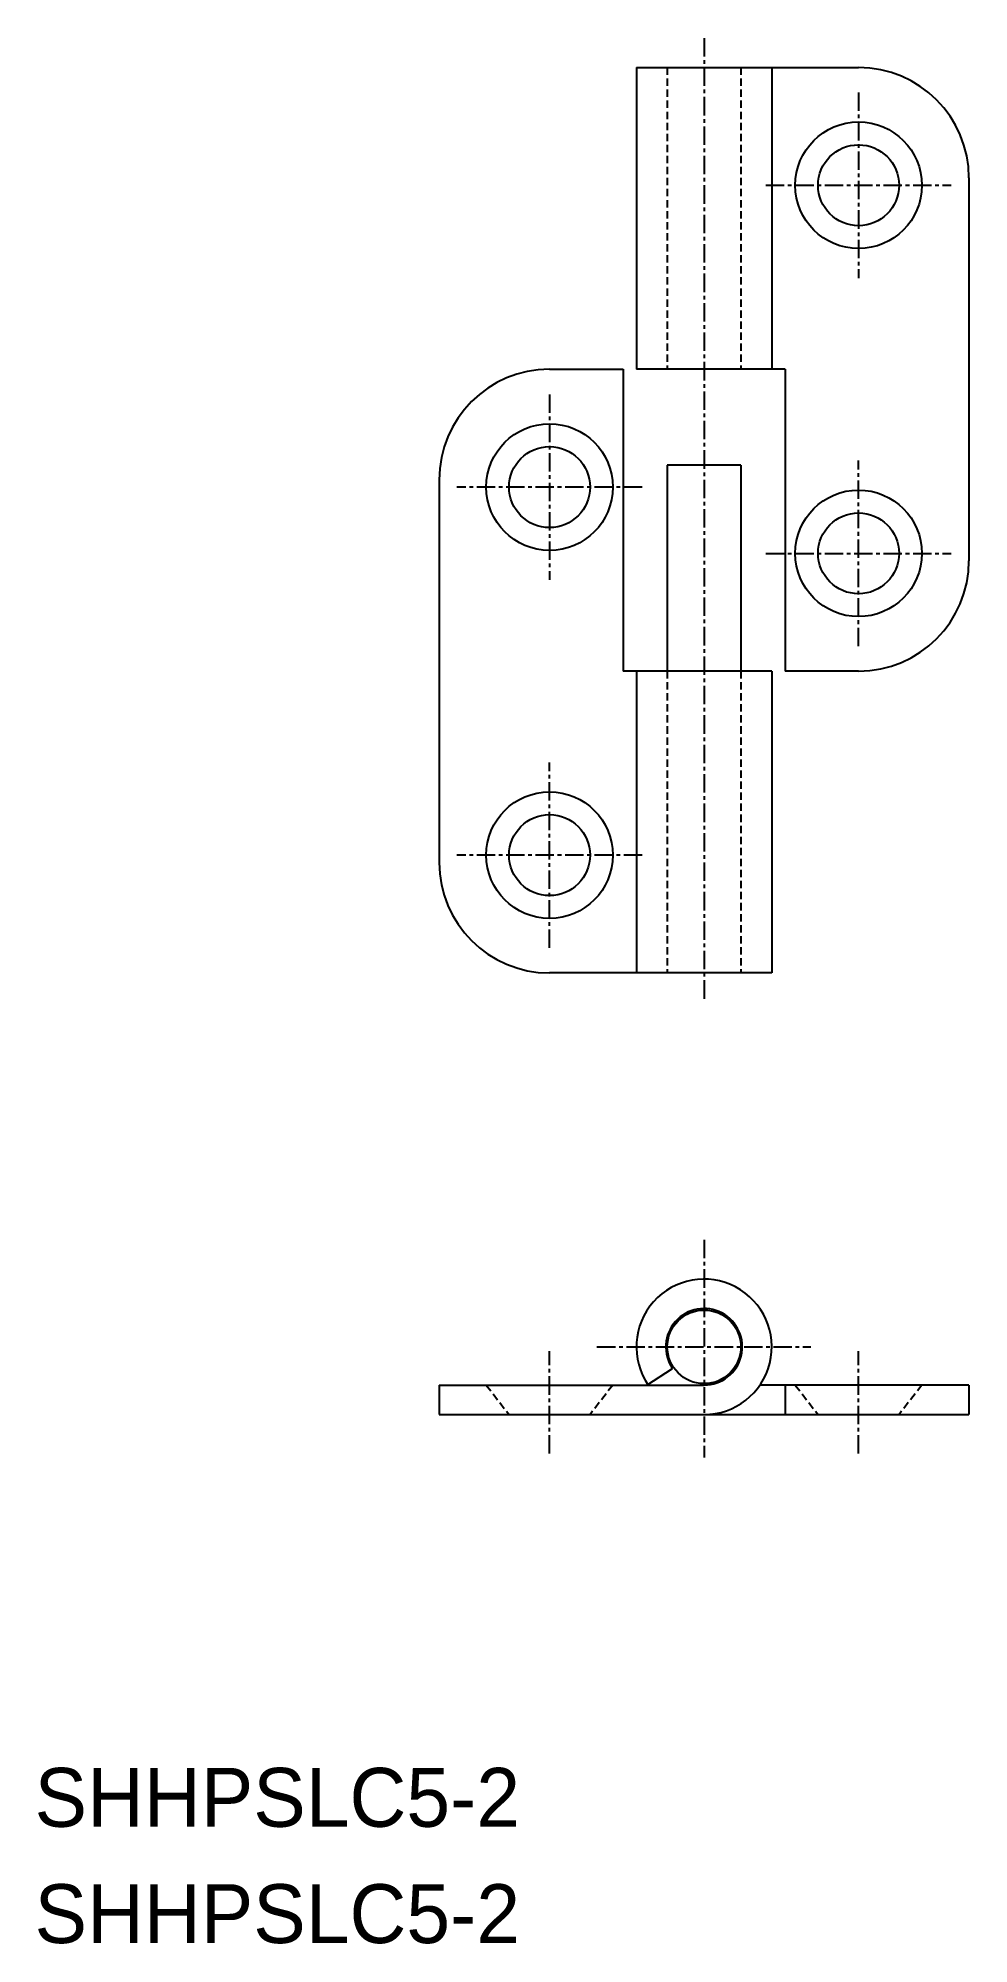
# Model space of a CAD drawing. Extents: x -16244 to -16181, y 1006 to 1135.
import ezdxf

# ---------------------------------------------------------------- set-up
doc = ezdxf.new("R2010")
doc.units = 0
doc.linetypes.add('CENTER', pattern=[2, 1.25, -0.25, 0.25, -0.25])
doc.linetypes.add('DASHED', pattern=[0.75, 0.5, -0.25])
doc.layers.get('0').update_dxf_attribs({"linetype": 'CONTINUOUS'})
doc.layers.add('CENTER', color=1, linetype='CENTER')

msp = doc.modelspace()

# ---------------------------------------------------------------- linework, layer by layer
at = {"color": 7, "linetype": 'CONTINUOUS'}
for p, q in [((-16203.67, 1133.14), (-16188.57, 1133.14)), ((-16203.67, 1133.14), (-16203.67, 1112.64)), ((-16194.47, 1133.14), (-16194.47, 1112.64)), ((-16181.07, 1125.64), (-16181.07, 1099.64)), ((-16209.57, 1112.64), (-16204.57, 1112.64)), ((-16204.57, 1112.64), (-16204.57, 1092.14)), ((-16193.57, 1112.64), (-16203.67, 1112.64)), ((-16193.57, 1112.64), (-16193.57, 1092.14)), ((-16201.57, 1106.14), (-16201.57, 1092.14)), ((-16196.57, 1106.14), (-16201.57, 1106.14)), ((-16196.57, 1106.14), (-16196.57, 1092.14)), ((-16217.07, 1105.14), (-16217.07, 1079.14)), ((-16194.47, 1092.14), (-16204.57, 1092.14)), ((-16203.67, 1092.14), (-16203.67, 1071.64)), ((-16194.47, 1092.14), (-16194.47, 1071.64)), ((-16188.57, 1092.14), (-16193.57, 1092.14)), ((-16194.47, 1071.64), (-16209.57, 1071.64)), ((-16202.95, 1043.64), (-16201.22, 1044.77)), ((-16217.07, 1043.64), (-16199.07, 1043.64)), ((-16217.07, 1043.64), (-16217.07, 1041.64)), ((-16193.57, 1043.64), (-16195.28, 1043.64)), ((-16193.57, 1043.64), (-16193.57, 1041.64)), ((-16181.07, 1043.64), (-16193.57, 1043.64)), ((-16181.07, 1043.64), (-16181.07, 1041.64)), ((-16217.07, 1041.64), (-16193.57, 1041.64)), ((-16199.07, 1041.64), (-16181.07, 1041.64))]:
    msp.add_line(p, q, dxfattribs=at)
at = {"color": 3, "linetype": 'DASHED'}
for p, q in [((-16201.57, 1133.14), (-16201.57, 1112.64)), ((-16196.57, 1133.14), (-16196.57, 1112.64)), ((-16201.57, 1092.14), (-16201.57, 1071.64)), ((-16196.57, 1092.14), (-16196.57, 1071.64)), ((-16213.87, 1043.64), (-16212.32, 1041.64)), ((-16205.27, 1043.64), (-16206.82, 1041.64)), ((-16192.87, 1043.64), (-16191.32, 1041.64)), ((-16184.27, 1043.64), (-16185.82, 1041.64))]:
    msp.add_line(p, q, dxfattribs=at)
at = {"color": 7, "linetype": 'CONTINUOUS'}
for centre, radius in [((-16188.57, 1125.14), 4.3), ((-16188.57, 1125.14), 2.75), ((-16209.57, 1104.64), 4.3), ((-16209.57, 1104.64), 2.75), ((-16188.57, 1100.14), 4.3), ((-16188.57, 1100.14), 2.75), ((-16209.57, 1079.64), 4.3), ((-16209.57, 1079.64), 2.75), ((-16199.07, 1046.24), 2.5)]:
    msp.add_circle(centre, radius, dxfattribs=at)
for centre, radius, start, end in [((-16188.57, 1125.64), 7.5, 0, 90), ((-16209.57, 1105.14), 7.5, 90, 180), ((-16188.57, 1099.64), 7.5, 270, 0), ((-16209.57, 1079.14), 7.5, 180, 270), ((-16199.07, 1046.24), 4.6, 270, 214.4173), ((-16199.07, 1046.24), 2.6, 270, 214.4173)]:
    msp.add_arc(centre, radius, start, end, dxfattribs=at)
at = {"layer": 'CENTER', "color": 1, "linetype": 'CENTER'}
for p, q in [((-16199.07, 1135.14), (-16199.07, 1069.64)), ((-16188.57, 1131.44), (-16188.57, 1118.84)), ((-16194.87, 1125.14), (-16182.27, 1125.14)), ((-16209.57, 1110.94), (-16209.57, 1098.34)), ((-16188.57, 1093.84), (-16188.57, 1106.44)), ((-16203.27, 1104.64), (-16215.87, 1104.64)), ((-16194.87, 1100.14), (-16182.27, 1100.14)), ((-16209.57, 1073.34), (-16209.57, 1085.94)), ((-16203.27, 1079.64), (-16215.87, 1079.64)), ((-16199.07, 1053.51), (-16199.07, 1038.73)), ((-16206.35, 1046.24), (-16191.81, 1046.24)), ((-16209.57, 1038.99), (-16209.57, 1045.94)), ((-16188.57, 1038.99), (-16188.57, 1045.94))]:
    msp.add_line(p, q, dxfattribs=at)

# ---------------------------------------------------------------- texts
at = {"color": 7, "linetype": 'CONTINUOUS'}
for p in [(-16244.57, 1013.64), (-16244.57, 1005.74)]:
    msp.add_text('SHHPSLC5-2', height=4, dxfattribs=at).set_placement(p)

doc.saveas('drawing.dxf')
